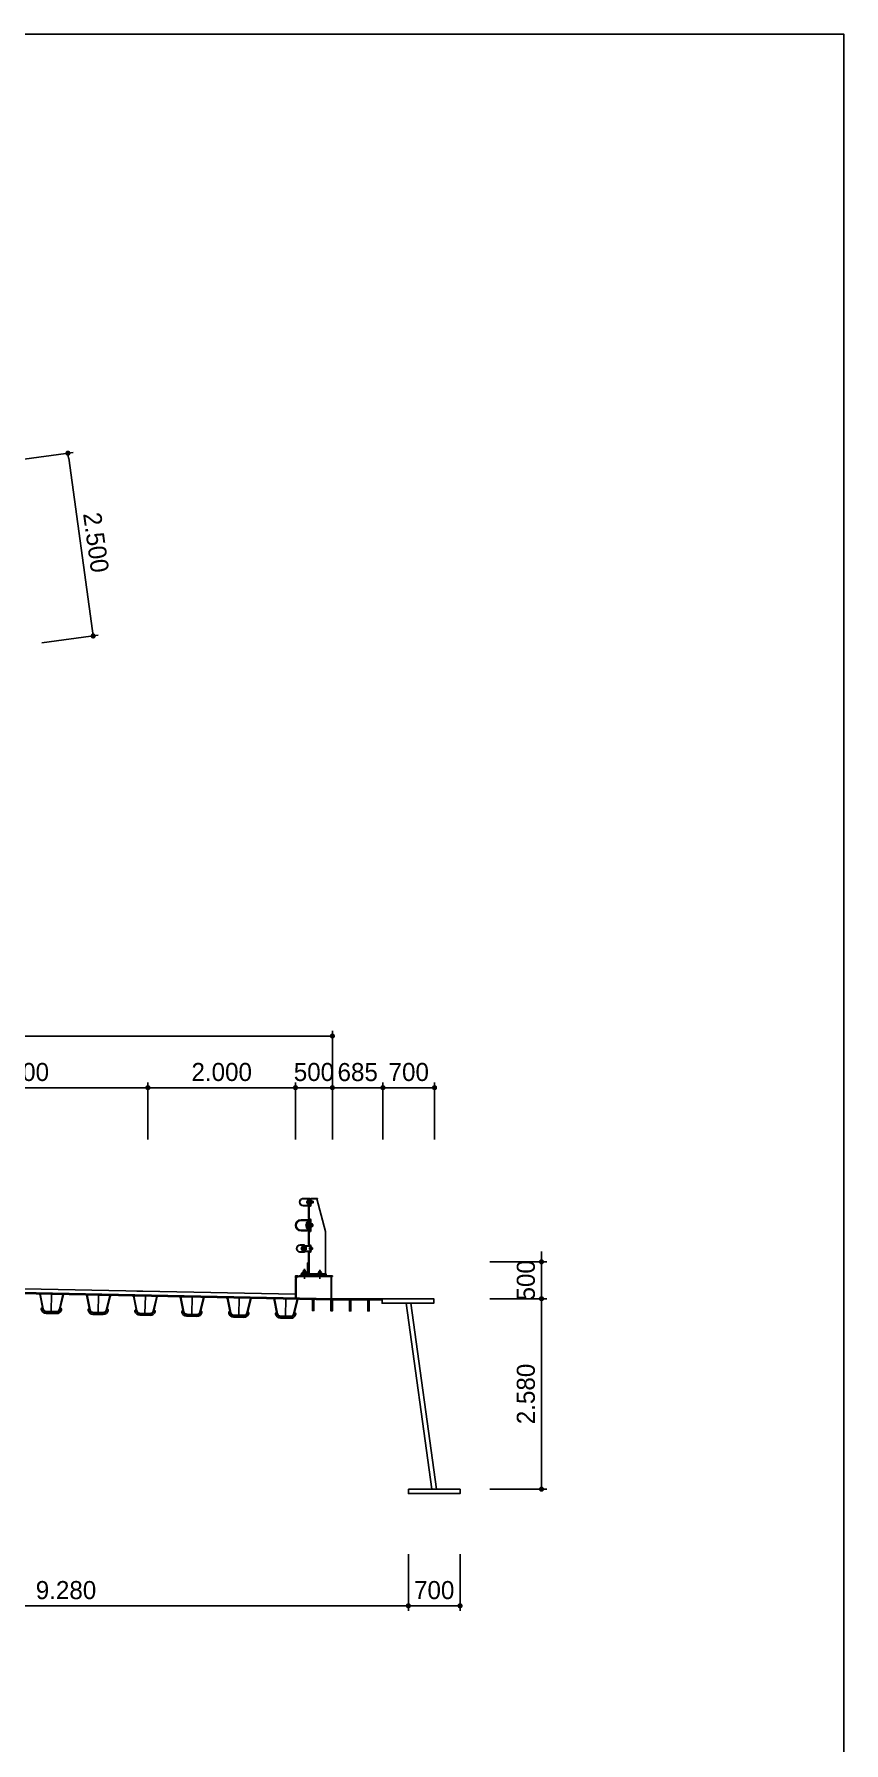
# Model space of a CAD drawing. Header units: millimetres. Extents: x 141647 to 172514, y -27596 to 18706.
# Drawn here: x 161541 to 172514, y -4445 to 18706 of the extents above; entities that cross this region are included whole.
import ezdxf

# ---------------------------------------------------------------- set-up
doc = ezdxf.new("R2010")
doc.units = ezdxf.units.MM
doc.header["$LTSCALE"] = 700
doc.linetypes.add('CENTER', pattern=[2, 1.25, -0.25, 0.25, -0.25])
doc.linetypes.add('HIDDEN', pattern=[0.375, 0.25, -0.125])
for name, color, linetype in [('3', 3, 'Continuous'), ('6', 6, 'Continuous'), ('CS-DIML', 1, 'Continuous'), ('CS-STEL-MAJR', 3, 'Continuous'), ('치수선', 1, 'Continuous')]:
    doc.layers.add(name, color=color, linetype=linetype)
doc.layers.add('dummy', color=11, linetype='Continuous', plot=False)
doc.styles.add('휴먼고딕', font='HMKMG.TTF')
doc.dimstyles.new('Dim_0070', dxfattribs={"dimtxt": 245, "dimasz": 70, "dimexe": 70, "dimexo": 350, "dimgap": 87.5, "dimtad": 1, "dimdec": 0, "dimzin": 0, "dimdsep": 46, "dimtxsty": '휴먼고딕', "dimblk": 'DOT', "dimcen": -350, "dimclrd": 1, "dimclre": 1, "dimclrt": 7, "dimadec": 8, "dimazin": 0, "dimtfac": 1, "dimtdec": 4, "dimtix": 1, "dimtmove": 2, "dimatfit": 3, "dimfxl": 1, "dimtolj": 1, "dimtzin": 0, "dimarcsym": 0})

# ---------------------------------------------------------------- blocks, each defined once
blk = doc.blocks.new('연석')
blk.add_lwpolyline([(0, 300), (0, 267), (0, 300), (-33, 300)], close=True)
at = {"layer": 'CS-STEL-MAJR'}
for p, q in [((-290, 1342), (-405, 900)), ((-216, 1350), (-300, 1350)), ((-300, 1350), (-300, 1342)), ((-216, 1342), (-300, 1342)), ((-211, 1306), (-223, 1306)), ((-211, 1294), (-223, 1294)), ((-208, 1258), (-208, 1334)), ((-200, 1319), (-200, 1342)), ((-200, 1258), (-200, 1334)), ((-200, 1258), (-200, 1281)), ((-196, 1342), (-196, 1319)), ((-196, 1281), (-196, 1258)), ((-192, 1350), (-105, 1350)), ((-105, 1346), (-192, 1346)), ((-192, 1315), (-180, 1315)), ((-180, 1311), (-192, 1311)), ((-192, 1289), (-180, 1289)), ((-180, 1285), (-192, 1285)), ((-192, 1254), (-105, 1254)), ((-105, 1250), (-192, 1250)), ((-192, 1250), (-191, 1250)), ((-192, 1242), (-191, 1242)), ((-183, 1083), (-183, 1234)), ((-180, 1315), (-180, 1311)), ((-180, 1289), (-180, 1285)), ((-175, 1083), (-175, 1234)), ((-161, 1282), (-161, 1318)), ((-211, 993), (-226, 993)), ((-211, 977), (-226, 977)), ((-208, 911), (-208, 1059)), ((-200, 911), (-200, 1059)), ((-200, 1014), (-200, 1044)), ((-200, 926), (-200, 956)), ((-192, 1075), (-191, 1075)), ((-192, 1067), (-191, 1067)), ((-192, 1044), (-192, 1014)), ((-192, 956), (-192, 926)), ((-184, 1060), (-75, 1060)), ((-75, 1052), (-184, 1052)), ((-184, 1006), (-167, 1006)), ((-167, 998), (-184, 998)), ((-184, 972), (-167, 972)), ((-167, 964), (-184, 964)), ((-167, 1006), (-167, 998)), ((-167, 972), (-167, 964)), ((-150, 963), (-150, 1007)), ((-405, 326), (-405, 900)), ((-208, 633), (-208, 706)), ((-200, 633), (-200, 706)), ((-192, 903), (-191, 903)), ((-192, 895), (-191, 895)), ((-192, 722), (-191, 722)), ((-192, 714), (-191, 714)), ((-192, 714), (-191, 714)), ((-184, 918), (-75, 918)), ((-75, 910), (-184, 910)), ((-183, 730), (-183, 887)), ((-175, 730), (-175, 887)), ((-125, 689), (-125, 712)), ((-121, 712), (-121, 689)), ((-117, 720), (-65, 720)), ((-65, 716), (-117, 716)), ((-211, 676), (-223, 676)), ((-211, 664), (-223, 664)), ((-197, 652), (-197, 688)), ((-192, 625), (-191, 625)), ((-192, 617), (-191, 617)), ((-183, 326), (-183, 609)), ((-131, 676), (-143, 676)), ((-131, 664), (-143, 664)), ((-125, 628), (-125, 651)), ((-121, 651), (-121, 628)), ((-117, 685), (-105, 685)), ((-105, 681), (-117, 681)), ((-117, 659), (-105, 659)), ((-105, 655), (-117, 655)), ((-117, 624), (-65, 624)), ((-65, 620), (-117, 620)), ((-105, 685), (-105, 681)), ((-105, 659), (-105, 655)), ((-86, 652), (-86, 688)), ((-500, 300), (-48, 300)), ((-500, 292), (-48, 292)), ((-356, 329), (-304, 329)), ((-356, 326), (-356, 329)), ((-351, 329), (-351, 342)), ((-348, 346), (-312, 346)), ((-343, 346), (-343, 361)), ((-343, 300), (-343, 326)), ((-341, 343), (-341, 331)), ((-339, 365), (-321, 365)), ((-319, 343), (-319, 331)), ((-317, 346), (-317, 361)), ((-317, 300), (-317, 326)), ((-309, 329), (-309, 342)), ((-304, 326), (-304, 329)), ((-94, 341), (-146, 341)), ((-146, 338), (-146, 341)), ((-141, 341), (-141, 354)), ((-102, 358), (-138, 358)), ((-133, 358), (-133, 373)), ((-131, 355), (-131, 343)), ((-111, 377), (-129, 377)), ((-109, 355), (-109, 343)), ((-107, 358), (-107, 373)), ((-99, 341), (-99, 354)), ((-94, 338), (-94, 341)), ((-8, 252), (-8, 0)), ((0, 252), (0, 0))]:
    blk.add_line(p, q, dxfattribs=at)
at = {"layer": 'CS-STEL-MAJR', "linetype": 'HIDDEN', "ltscale": 12.5}
for p, q in [((-198, 1342), (-198, 1319)), ((-198, 1281), (-198, 1258)), ((-105, 1348), (-192, 1348)), ((-192, 1313), (-180, 1313)), ((-180, 1287), (-192, 1287)), ((-192, 1252), (-105, 1252)), ((-196, 1044), (-196, 1014)), ((-196, 956), (-196, 926)), ((-75, 1056), (-184, 1056)), ((-184, 1002), (-167, 1002)), ((-167, 968), (-184, 968)), ((-184, 914), (-75, 914)), ((-123, 712), (-123, 689)), ((-65, 718), (-117, 718)), ((-123, 651), (-123, 628)), ((-117, 683), (-105, 683)), ((-105, 657), (-117, 657)), ((-117, 622), (-65, 622))]:
    blk.add_line(p, q, dxfattribs=at)
at = {"layer": 'CS-STEL-MAJR', "linetype": 'CENTER', "ltscale": 20}
blk.add_line((-330, 261), (-330, 382), dxfattribs=at)
at = {"layer": 'CS-STEL-MAJR'}
for points in [[(-223, 1291), (-241, 1291), (-241, 1309), (-223, 1309)], [(-208, 1309), (-161, 1309), (-161, 1291), (-208, 1291)], [(-226, 974), (-235, 974), (-235, 996), (-226, 996)], [(-208, 996), (-150, 996), (-150, 974), (-208, 974)], [(-223, 661), (-230, 661), (-230, 679), (-223, 679)], [(-208, 679), (-197, 679), (-197, 661), (-208, 661)], [(-208, 679), (-208, 679)], [(-208, 661), (-208, 661)], [(-175, 609), (-175, 476), (-163, 476), (-163, 338), (-85, 338), (-85, 326), (-175, 326), (-175, 476)], [(-143, 661), (-146, 661), (-146, 679), (-143, 679)], [(-128, 679), (-128, 679)], [(-128, 679), (-86, 679), (-86, 661), (-128, 661)], [(-128, 661), (-128, 661)], [(-500, 300), (-500, 292)], [(-490, 292), (-490, -10)], [(-482, 292), (-482, -10)], [(-133, 338), (-133, 300)], [(-107, 300), (-107, 338)]]:
    blk.add_lwpolyline(points, dxfattribs=at)
for points in [[(-223, 1282), (-223, 1318), (-208, 1318), (-208, 1282)], [(-211, 1282), (-211, 1318), (-208, 1318), (-208, 1282)], [(-226, 963), (-226, 1007), (-211, 1007), (-211, 963)], [(-211, 963), (-211, 1007), (-208, 1007), (-208, 963)], [(-223, 652), (-223, 688), (-208, 688), (-208, 652)], [(-211, 652), (-211, 688), (-208, 688), (-208, 652)], [(-143, 652), (-143, 688), (-128, 688), (-128, 652)], [(-131, 652), (-131, 688), (-128, 688), (-128, 652)], [(-415, 312), (-75, 312), (-75, 326), (-415, 326)], [(-415, 300), (-75, 300), (-75, 312), (-415, 312)]]:
    blk.add_lwpolyline(points, close=True, dxfattribs=at)
for points in [[(-179, 1282, 0.414214), (-173, 1288), (-173, 1312, 0.414214), (-179, 1318), (-196, 1318), (-196, 1330), (-173, 1330, -0.414214), (-161, 1318), (-161, 1282, -0.414214), (-173, 1270), (-196, 1270), (-196, 1282)], [(-168, 952), (-192, 952), (-192, 940), (-162, 940, 0.414214), (-150, 952), (-150, 1018, 0.414214), (-162, 1030), (-192, 1030), (-192, 1018), (-168, 1018, -0.414214), (-162, 1012), (-162, 958, -0.414214)], [(-194, 633), (-131, 633, 0.414214), (-125, 639), (-125, 701, 0.414214), (-131, 708), (-194, 708, 0.414214), (-200, 701), (-200, 639, 0.414214)], [(-194, 632), (-131, 632, 0.414214), (-125, 639), (-125, 701, 0.414214), (-131, 707), (-194, 707, 0.414214), (-200, 701), (-200, 639, 0.414214)], [(-194, 636), (-131, 636, 0.414214), (-128, 639), (-128, 701, 0.414214), (-131, 704), (-194, 704, 0.414214), (-197, 701), (-197, 639, 0.414214)], [(-194, 636), (-131, 636, 0.414214), (-128, 639), (-128, 701, 0.414214), (-131, 704), (-194, 704, 0.414214), (-197, 701), (-197, 639, 0.414214)], [(-104, 652, 0.414214), (-98, 658), (-98, 682, 0.414214), (-104, 688), (-121, 688), (-121, 700), (-98, 700, -0.414214), (-86, 688), (-86, 652, -0.414214), (-98, 640), (-121, 640), (-121, 652)]]:
    blk.add_lwpolyline(points, format="xyb", close=True, dxfattribs=at)
at = {"layer": 'CS-STEL-MAJR', "linetype": 'CENTER', "ltscale": 1000}
blk.add_lwpolyline([(-120, 395), (-120, 261)], dxfattribs=at)
at = {"layer": 'CS-STEL-MAJR'}
for centre, radius, start, end in [((-216, 1334), 16, 0, 90), ((-216, 1334), 8, 0, 90), ((-192, 1258), 16, 180, 270), ((-192, 1342), 8, 90, 180), ((-192, 1319), 8, 180, 270), ((-192, 1281), 8, 90, 180), ((-192, 1258), 8, 180, 270), ((-192, 1258), 8, 180, 270), ((-192, 1342), 4, 90, 180), ((-192, 1319), 4, 180, 270), ((-192, 1281), 4, 90, 180), ((-192, 1258), 4, 180, 270), ((-191, 1234), 16, 0, 90), ((-191, 1234), 8, 0, 90), ((-177, 1300), 24.2, 312.075, 47.925), ((-105, 1300), 50, 270, 90), ((-105, 1300), 46, 270, 90), ((-192, 1059), 16, 90, 180), ((-192, 1059), 8, 90, 180), ((-184, 1044), 16, 90, 180), ((-184, 1014), 16, 180, 270), ((-184, 956), 16, 90, 180), ((-184, 1044), 8, 90, 180), ((-184, 1014), 8, 180, 270), ((-184, 956), 8, 90, 180), ((-191, 1083), 8, 270, 0), ((-191, 1083), 16, 270, 0), ((-169, 985), 29.2, 311.1121, 48.8879), ((-75, 985), 75, 270, 90), ((-75, 985), 67, 270, 90), ((-192, 911), 16, 180, 270), ((-192, 706), 16, 90, 180), ((-184, 926), 16, 180, 270), ((-192, 911), 8, 180, 270), ((-192, 706), 8, 90, 180), ((-184, 926), 8, 180, 270), ((-191, 887), 16, 0, 90), ((-191, 887), 8, 0, 90), ((-191, 730), 16, 270, 0), ((-191, 730), 8, 270, 0), ((-117, 712), 8, 90, 180), ((-117, 712), 4, 90, 180), ((-65, 670), 50, 0, 90), ((-65, 670), 46, 0, 90), ((-192, 633), 16, 180, 270), ((-192, 633), 8, 180, 270), ((-213, 670), 24.2, 312.075, 47.925), ((-191, 609), 16, 0, 90), ((-191, 609), 8, 0, 90), ((-117, 689), 8, 180, 270), ((-117, 651), 8, 90, 180), ((-117, 628), 8, 180, 270), ((-117, 689), 4, 180, 270), ((-117, 651), 4, 90, 180), ((-117, 628), 4, 180, 270), ((-102, 670), 24.2, 312.075, 47.925), ((-65, 670), 46, 270, 0), ((-65, 670), 50, 270, 0), ((-348, 342), 3.13, 90, 180), ((-339, 361), 3.13, 90, 180), ((-343, 343), 2.3, 0, 90), ((-343, 331), 2.3, 270, 0), ((-339, 343), 2.3, 90, 180), ((-339, 331), 2.3, 180, 270), ((-321, 361), 3.13, 0, 90), ((-321, 343), 2.3, 0, 90), ((-321, 331), 2.3, 270, 0), ((-317, 343), 2.3, 90, 180), ((-317, 331), 2.3, 180, 270), ((-312, 342), 3.13, 0, 90), ((-138, 354), 3.13, 90, 180), ((-129, 373), 3.13, 90, 180), ((-133, 355), 2.3, 0, 90), ((-133, 343), 2.3, 270, 0), ((-129, 355), 2.3, 90, 180), ((-129, 343), 2.3, 180, 270), ((-111, 373), 3.13, 0, 90), ((-111, 355), 2.3, 0, 90), ((-111, 343), 2.3, 270, 0), ((-107, 355), 2.3, 90, 180), ((-107, 343), 2.3, 180, 270), ((-102, 354), 3.13, 0, 90), ((-48, 252), 48, 0, 90), ((-48, 252), 40, 0, 90)]:
    blk.add_arc(centre, radius, start, end, dxfattribs=at)
at = {"layer": 'CS-STEL-MAJR', "linetype": 'HIDDEN', "ltscale": 12.5}
for centre, radius, start, end in [((-192, 1342), 6, 90, 180), ((-192, 1319), 6, 180, 270), ((-192, 1281), 6, 90, 180), ((-192, 1258), 6, 180, 270), ((-105, 1300), 48, 270, 90), ((-184, 1044), 12, 90, 180), ((-184, 1014), 12, 180, 270), ((-184, 956), 12, 90, 180), ((-75, 985), 71, 270, 90), ((-184, 926), 12, 180, 270), ((-117, 712), 6, 90, 180), ((-65, 670), 48, 0, 90), ((-117, 689), 6, 180, 270), ((-117, 651), 6, 90, 180), ((-117, 628), 6, 180, 270), ((-65, 670), 48, 270, 0)]:
    blk.add_arc(centre, radius, start, end, dxfattribs=at)
blk = doc.blocks.new('u-rib')
at = {"layer": 'CS-STEL-MAJR'}
for p, q in [((-154, 0), (-162, -2)), ((-117, -204), (-162, 0)), ((-109, -203), (-154, 0)), ((154, 0), (109, -203)), ((154, 0), (162, -2)), ((172, 0), (160, -10)), ((-172, 0), (-160, -10)), ((162, 0), (117, -204)), ((-70, -234), (70, -234)), ((-70, -242), (70, -242)), ((-70, -262), (70, -262))]:
    blk.add_line(p, q, dxfattribs=at)
for centre, radius, start, end in [((-117, -204), 20, 102.5338, 192.5338), ((-70, -194), 68, 192.5338, 270), ((-70, -194), 48, 192.5338, 270), ((-70, -194), 40, 192.5338, 270), ((70, -194), 40, 270, 347.4662), ((70, -194), 48, 270, 347.4662), ((70, -194), 68, 270, 347.4662), ((117, -204), 20, 347.4662, 77.4662)]:
    blk.add_arc(centre, radius, start, end, dxfattribs=at)
at = {"layer": 'dummy'}
for p, q in [((-172, 0), (172, 0)), ((0, 0), (0, -234))]:
    blk.add_line(p, q, dxfattribs=at)
blk = doc.blocks.new('_Dot')
at = {"layer": 'CS-DIML'}
blk.add_line((0, 0), (-1, 0), dxfattribs=at)
at = {"layer": 'CS-DIML', "const_width": 0.5}
blk.add_lwpolyline([(-0.25, 0, 1), (0.25, 0, 1)], format="xyb", close=True, dxfattribs=at)
blk = doc.blocks.new('*D35')
at = {"layer": 'CS-DIML', "color": 1, "lineweight": -2, "transparency": 16777216}
for p, q in [((159583, 3732), (159583, 4502)), ((159653, 4432), (163013, 4432)), ((163083, 3732), (163083, 4502))]:
    blk.add_line(p, q, dxfattribs=at)
at = {"layer": 'Defpoints', "color": 0, "transparency": 16777216}
for p in [(163083, 4432), (159583, 3382), (163083, 3382)]:
    blk.add_point(p, dxfattribs=at)
at = {"layer": 'CS-DIML', "color": 1, "lineweight": -2, "transparency": 16777216, "xscale": 70, "yscale": 70, "zscale": 70, "rotation": 180}
blk.add_blockref('_Dot', (159583, 4432), dxfattribs=at)
at = {"layer": 'CS-DIML', "color": 1, "lineweight": -2, "transparency": 16777216, "xscale": 70, "yscale": 70, "zscale": 70}
blk.add_blockref('_Dot', (163083, 4432), dxfattribs=at)
at = {"layer": 'CS-DIML', "color": 7, "transparency": 16777216, "insert": (161333, 4643), "char_height": 245, "attachment_point": 5, "style": '휴먼고딕'}
blk.add_mtext('\\A1;3.500', dxfattribs=at)
blk = doc.blocks.new('*D36')
at = {"layer": 'CS-DIML', "color": 1, "lineweight": -2, "transparency": 16777216}
for p, q in [((163083, 3732), (163083, 4502)), ((163153, 4432), (165013, 4432)), ((165083, 3732), (165083, 4502))]:
    blk.add_line(p, q, dxfattribs=at)
at = {"layer": 'Defpoints', "color": 0, "transparency": 16777216}
for p in [(165083, 4432), (163083, 3382), (165083, 3382)]:
    blk.add_point(p, dxfattribs=at)
at = {"layer": 'CS-DIML', "color": 1, "lineweight": -2, "transparency": 16777216, "xscale": 70, "yscale": 70, "zscale": 70, "rotation": 180}
blk.add_blockref('_Dot', (163083, 4432), dxfattribs=at)
at = {"layer": 'CS-DIML', "color": 1, "lineweight": -2, "transparency": 16777216, "xscale": 70, "yscale": 70, "zscale": 70}
blk.add_blockref('_Dot', (165083, 4432), dxfattribs=at)
at = {"layer": 'CS-DIML', "color": 7, "transparency": 16777216, "insert": (164083, 4643), "char_height": 245, "attachment_point": 5, "style": '휴먼고딕'}
blk.add_mtext('\\A1;2.000', dxfattribs=at)
blk = doc.blocks.new('*D37')
at = {"layer": 'CS-DIML', "color": 1, "lineweight": -2, "transparency": 16777216}
for p, q in [((165013, 4432), (164943, 4432)), ((165083, 3732), (165083, 4502)), ((165083, 4432), (165583, 4432)), ((165583, 3732), (165583, 4502)), ((165653, 4432), (165723, 4432))]:
    blk.add_line(p, q, dxfattribs=at)
at = {"layer": 'Defpoints', "color": 0, "transparency": 16777216}
for p in [(165583, 4432), (165083, 3382), (165583, 3382)]:
    blk.add_point(p, dxfattribs=at)
at = {"layer": 'CS-DIML', "color": 1, "lineweight": -2, "transparency": 16777216, "xscale": 70, "yscale": 70, "zscale": 70}
blk.add_blockref('_Dot', (165083, 4432), dxfattribs=at)
at = {"layer": 'CS-DIML', "color": 1, "lineweight": -2, "transparency": 16777216, "xscale": 70, "yscale": 70, "zscale": 70, "rotation": 180}
blk.add_blockref('_Dot', (165583, 4432), dxfattribs=at)
at = {"layer": 'CS-DIML', "color": 7, "transparency": 16777216, "insert": (165333, 4643), "char_height": 245, "attachment_point": 5, "style": '휴먼고딕'}
blk.add_mtext('\\A1;500', dxfattribs=at)
blk = doc.blocks.new('*D38')
at = {"layer": 'CS-DIML', "color": 1, "lineweight": -2, "transparency": 16777216}
for p, q in [((149083, 3732), (149083, 5202)), ((149153, 5132), (165513, 5132)), ((165583, 3732), (165583, 5202))]:
    blk.add_line(p, q, dxfattribs=at)
at = {"layer": 'Defpoints', "color": 0, "transparency": 16777216}
for p in [(165583, 5132), (149083, 3382), (165583, 3382)]:
    blk.add_point(p, dxfattribs=at)
at = {"layer": 'CS-DIML', "color": 1, "lineweight": -2, "transparency": 16777216, "xscale": 70, "yscale": 70, "zscale": 70, "rotation": 180}
blk.add_blockref('_Dot', (149083, 5132), dxfattribs=at)
at = {"layer": 'CS-DIML', "color": 1, "lineweight": -2, "transparency": 16777216, "xscale": 70, "yscale": 70, "zscale": 70}
blk.add_blockref('_Dot', (165583, 5132), dxfattribs=at)
at = {"layer": 'CS-DIML', "color": 7, "transparency": 16777216, "insert": (157333, 5343), "char_height": 245, "attachment_point": 5, "style": '휴먼고딕'}
blk.add_mtext('\\A1;16.500', dxfattribs=at)
blk = doc.blocks.new('*D46')
at = {"layer": 'CS-DIML', "color": 1, "lineweight": -2, "transparency": 16777216}
for p, q in [((167717, 1572), (168487, 1572)), ((168417, 1502), (168417, -938)), ((167717, -1008), (168487, -1008))]:
    blk.add_line(p, q, dxfattribs=at)
at = {"layer": 'Defpoints', "color": 0, "transparency": 16777216}
for p in [(167367, 1572), (167367, -1008), (168417, -1008)]:
    blk.add_point(p, dxfattribs=at)
at = {"layer": 'CS-DIML', "color": 1, "lineweight": -2, "transparency": 16777216, "xscale": 70, "yscale": 70, "zscale": 70}
for p, rotation in [((168417, 1572), 90), ((168417, -1008), 270)]:
    blk.add_blockref('_Dot', p, dxfattribs=dict(at, rotation=rotation))
at = {"layer": 'CS-DIML', "color": 7, "transparency": 16777216, "insert": (168206, 282), "char_height": 245, "attachment_point": 5, "rotation": 90, "style": '휴먼고딕'}
blk.add_mtext('\\A1;2.580', dxfattribs=at)
blk = doc.blocks.new('*D47')
at = {"layer": 'CS-DIML', "color": 1, "lineweight": -2, "transparency": 16777216}
for p, q in [((168417, 2142), (168417, 2212)), ((167717, 2072), (168487, 2072)), ((168417, 1572), (168417, 2072)), ((167717, 1572), (168487, 1572)), ((168417, 1502), (168417, 1432))]:
    blk.add_line(p, q, dxfattribs=at)
at = {"layer": 'Defpoints', "color": 0, "transparency": 16777216}
for p in [(167367, 2072), (168417, 2072), (167367, 1572)]:
    blk.add_point(p, dxfattribs=at)
at = {"layer": 'CS-DIML', "color": 1, "lineweight": -2, "transparency": 16777216, "xscale": 70, "yscale": 70, "zscale": 70}
for p, rotation in [((168417, 2072), 270), ((168417, 1572), 90)]:
    blk.add_blockref('_Dot', p, dxfattribs=dict(at, rotation=rotation))
at = {"layer": 'CS-DIML', "color": 7, "transparency": 16777216, "insert": (168206, 1822), "char_height": 245, "attachment_point": 5, "rotation": 90, "style": '휴먼고딕'}
blk.add_mtext('\\A1;500', dxfattribs=at)
blk = doc.blocks.new('*D25')
at = {"layer": 'CS-DIML', "color": 1, "lineweight": -2, "transparency": 16777216}
for p, q in [((166613, -1888), (166613, -2658)), ((167313, -1888), (167313, -2658)), ((167243, -2588), (166683, -2588))]:
    blk.add_line(p, q, dxfattribs=at)
at = {"layer": 'Defpoints', "color": 0, "transparency": 16777216}
for p in [(166613, -1538), (167313, -1538), (166613, -2588)]:
    blk.add_point(p, dxfattribs=at)
at = {"layer": 'CS-DIML', "color": 1, "lineweight": -2, "transparency": 16777216, "xscale": 70, "yscale": 70, "zscale": 70, "rotation": 180}
blk.add_blockref('_Dot', (166613, -2588), dxfattribs=at)
at = {"layer": 'CS-DIML', "color": 1, "lineweight": -2, "transparency": 16777216, "xscale": 70, "yscale": 70, "zscale": 70}
blk.add_blockref('_Dot', (167313, -2588), dxfattribs=at)
at = {"layer": 'CS-DIML', "color": 7, "transparency": 16777216, "insert": (166963, -2377), "char_height": 245, "attachment_point": 5, "style": '휴먼고딕'}
blk.add_mtext('\\A1;700', dxfattribs=at)
blk = doc.blocks.new('*D26')
at = {"layer": 'CS-DIML', "color": 1, "lineweight": -2, "transparency": 16777216}
for p, q in [((157333, -1888), (157333, -2658)), ((166613, -1888), (166613, -2658)), ((166543, -2588), (157403, -2588))]:
    blk.add_line(p, q, dxfattribs=at)
at = {"layer": 'Defpoints', "color": 0, "transparency": 16777216}
for p in [(157333, -1538), (166613, -1538), (157333, -2588)]:
    blk.add_point(p, dxfattribs=at)
at = {"layer": 'CS-DIML', "color": 1, "lineweight": -2, "transparency": 16777216, "xscale": 70, "yscale": 70, "zscale": 70, "rotation": 180}
blk.add_blockref('_Dot', (157333, -2588), dxfattribs=at)
at = {"layer": 'CS-DIML', "color": 1, "lineweight": -2, "transparency": 16777216, "xscale": 70, "yscale": 70, "zscale": 70}
blk.add_blockref('_Dot', (166613, -2588), dxfattribs=at)
at = {"layer": 'CS-DIML', "color": 7, "transparency": 16777216, "insert": (161973, -2377), "char_height": 245, "attachment_point": 5, "style": '휴먼고딕'}
blk.add_mtext('\\A1;9.280', dxfattribs=at)
blk = doc.blocks.new('*D27')
at = {"layer": 'CS-DIML', "color": 1, "lineweight": -2, "transparency": 16777216}
for p, q in [((165583, 3732), (165583, 4502)), ((165653, 4432), (166198, 4432)), ((166268, 3732), (166268, 4502))]:
    blk.add_line(p, q, dxfattribs=at)
at = {"layer": 'Defpoints', "color": 0, "transparency": 16777216}
for p in [(166268, 4432), (165583, 3382), (166268, 3382)]:
    blk.add_point(p, dxfattribs=at)
at = {"layer": 'CS-DIML', "color": 1, "lineweight": -2, "transparency": 16777216, "xscale": 70, "yscale": 70, "zscale": 70, "rotation": 180}
blk.add_blockref('_Dot', (165583, 4432), dxfattribs=at)
at = {"layer": 'CS-DIML', "color": 1, "lineweight": -2, "transparency": 16777216, "xscale": 70, "yscale": 70, "zscale": 70}
blk.add_blockref('_Dot', (166268, 4432), dxfattribs=at)
at = {"layer": 'CS-DIML', "color": 7, "transparency": 16777216, "insert": (165926, 4642), "char_height": 245, "attachment_point": 5, "style": '휴먼고딕'}
blk.add_mtext('\\A1;685', dxfattribs=at)
blk = doc.blocks.new('*D28')
at = {"layer": 'CS-DIML', "color": 1, "lineweight": -2, "transparency": 16777216}
for p, q in [((166268, 3732), (166268, 4502)), ((166898, 4432), (166338, 4432)), ((166968, 3732), (166968, 4502))]:
    blk.add_line(p, q, dxfattribs=at)
at = {"layer": 'Defpoints', "color": 0, "transparency": 16777216}
for p in [(166268, 4432), (166268, 3382), (166968, 3382)]:
    blk.add_point(p, dxfattribs=at)
at = {"layer": 'CS-DIML', "color": 1, "lineweight": -2, "transparency": 16777216, "xscale": 70, "yscale": 70, "zscale": 70, "rotation": 180}
blk.add_blockref('_Dot', (166268, 4432), dxfattribs=at)
at = {"layer": 'CS-DIML', "color": 1, "lineweight": -2, "transparency": 16777216, "xscale": 70, "yscale": 70, "zscale": 70}
blk.add_blockref('_Dot', (166968, 4432), dxfattribs=at)
at = {"layer": 'CS-DIML', "color": 7, "transparency": 16777216, "insert": (166618, 4643), "char_height": 245, "attachment_point": 5, "style": '휴먼고딕'}
blk.add_mtext('\\A1;700', dxfattribs=at)
blk = doc.blocks.new('*D66')
at = {"layer": 'CS-DIML', "color": 1, "lineweight": -2}
for p, q in [((161306, 12933), (162069, 13038)), ((162331, 10621), (162009, 12959)), ((161647, 10457), (162410, 10562))]:
    blk.add_line(p, q, dxfattribs=at)
at = {"layer": 'Defpoints', "color": 0}
for p in [(161999, 13029), (160959, 12885), (161300, 10409)]:
    blk.add_point(p, dxfattribs=at)
at = {"layer": 'CS-DIML', "color": 1, "lineweight": -2, "xscale": 70, "yscale": 70, "zscale": 70}
for p, rotation in [((161999, 13029), 97.84469609683562), ((162341, 10552), 277.8446960968356)]:
    blk.add_blockref('_Dot', p, dxfattribs=dict(at, rotation=rotation))
at = {"layer": 'CS-DIML', "color": 7, "insert": (162379, 11819), "char_height": 245, "attachment_point": 5, "rotation": 277.8447, "style": '휴먼고딕'}
blk.add_mtext('\\A1;2.500', dxfattribs=at)

msp = doc.modelspace()

# ---------------------------------------------------------------- linework, layer by layer
at = {"layer": '3'}
for p, q in [((165583.0083, 1572.0228), (166257.1194, 1572.0228)), ((165583.0083, 1558.0228), (166257.1194, 1558.0228)), ((166585.1027, 1512.0228), (166932.3027, -1007.9772)), ((166645.6695, 1512.0228), (166992.8695, -1007.9772))]:
    msp.add_line(p, q, dxfattribs=at)
for points in [[(141646.5803, 18706.0009), (172514.3161, 18706.0009), (172514.3161, -27595.6028), (141646.5803, -27595.6028)], [(166257.1194, 1572.0228), (166957.1194, 1572.0228), (166957.1194, 1512.0228), (166257.1194, 1512.0228)], [(166612.5861, -1007.9772), (167312.5861, -1007.9772), (167312.5861, -1067.9772), (166612.5861, -1067.9772)]]:
    msp.add_lwpolyline(points, close=True, dxfattribs=at)
for points in [[(165583.0083, 1558.02), (159333.0083, 1683.02), (149083.0083, 1478.02)], [(165583.0083, 1572.0228), (159333.0083, 1697.0228)]]:
    msp.add_lwpolyline(points, dxfattribs=at)
at = {"layer": '6'}
msp.add_lwpolyline([(165083.0083, 1632.0228), (159333.0083, 1747.0228)], dxfattribs=at)
at = {"layer": 'CS-STEL-MAJR'}
for p, q in [((165305.0083, 1563.22), (165313.0083, 1555.22)), ((165341.0083, 1563.22), (165333.0083, 1555.22)), ((165555.0083, 1558.22), (165563.0083, 1550.22)), ((165591.0083, 1558.22), (165583.0083, 1550.22)), ((165805.0083, 1558.0228), (165813.0083, 1550.22)), ((165841.0083, 1558.0228), (165833.0083, 1550.22)), ((166055.0083, 1558.0228), (166063.0083, 1550.22)), ((166091.0083, 1558.0228), (166083.0083, 1550.22))]:
    msp.add_line(p, q, dxfattribs=at)
for points in [[(165333.0083, 1555.22), (165333.0083, 1411.22), (165313.0083, 1411.22), (165313.0083, 1555.22)], [(165583.0083, 1550.22), (165583.0083, 1406.22), (165563.0083, 1406.22), (165563.0083, 1550.22)], [(165833.0083, 1550.22), (165833.0083, 1406.22), (165813.0083, 1406.22), (165813.0083, 1550.22)], [(166083.0083, 1550.22), (166083.0083, 1406.22), (166063.0083, 1406.22), (166063.0083, 1550.22)]]:
    msp.add_lwpolyline(points, dxfattribs=at)
for points in [[(165331.0083, 1563.06), (165331.0083, 1413.22), (165315.0083, 1413.22), (165315.0083, 1563.38)], [(165581.0083, 1558.06), (165581.0083, 1408.22), (165565.0083, 1408.22), (165565.0083, 1558.38)], [(165831.0083, 1558.0228), (165831.0083, 1408.22), (165815.0083, 1408.22), (165815.0083, 1558.0228)], [(166081.0083, 1558.0228), (166081.0083, 1408.22), (166065.0083, 1408.22), (166065.0083, 1558.0228)]]:
    msp.add_lwpolyline(points, close=True, dxfattribs=at)
at = {"layer": '치수선'}
msp.add_line((163233.0083, 1669.0228), (162933.0083, 1675.0228), dxfattribs=at)

# ---------------------------------------------------------------- block references
at = {"xscale": -1, "rotation": 359.9999999982333}
msp.add_blockref('연석', (165083.0083, 1582.0228), dxfattribs=at)
at = {"layer": 'CS-STEL-MAJR', "rotation": 358.8542371645341}
for p in [(161778.0083, 1634.12), (162413.0083, 1621.42), (163048.0083, 1608.72), (163683.0083, 1596.02), (164318.0083, 1583.32), (164953.0083, 1570.62)]:
    msp.add_blockref('u-rib', p, dxfattribs=at)

# ---------------------------------------------------------------- dimensions: what is measured, and where the dimension line sits
at = {"layer": 'CS-DIML'}
for base, p1, p2, angle, picture, middle in [((161999.2794, 13028.6578), (161300.3267, 10408.7408), (160959.1057, 12885.345), 97.8446961, '*D66', (162378.6535, 11819.1187)), ((168416.7194, -1007.9772), (167366.7194, 1572.0228), (167366.7194, -1007.9772), 270, '*D46', (168206.0912, 282.0228)), ((157333.0083, -2587.9772), (166612.5861, -1537.9772), (157333.0083, -1537.9772), 180, '*D26', (161972.7972, -2377.349))]:
    dim = msp.add_linear_dim(base=base, p1=p1, p2=p2, angle=angle, dimstyle='Dim_0070', override={"dimdec": 3, "dimlfac": 0.001}, dxfattribs=at)
    dim.commit()
    dim.dimension.update_dxf_attribs({"geometry": picture, "text_midpoint": middle})
for base, p1, p2, picture, middle in [((165583.0083, 5132.0267), (149083.0083, 3382.0267), (165583.0083, 3382.0267), '*D38', (157333.0083, 5342.6549)), ((163083.0083, 4432.0267), (159583.0083, 3382.0267), (163083.0083, 3382.0267), '*D35', (161333.0083, 4642.6549)), ((165083.0083, 4432.0267), (163083.0083, 3382.0267), (165083.0083, 3382.0267), '*D36', (164083.0083, 4642.6549))]:
    dim = msp.add_linear_dim(base=base, p1=p1, p2=p2, dimstyle='Dim_0070', override={"dimdec": 3, "dimlfac": 0.001}, dxfattribs=at)
    dim.commit()
    dim.dimension.update_dxf_attribs({"geometry": picture, "text_midpoint": middle})
for base, p1, p2, picture, middle in [((165583.0083, 4432.0267), (165083.0083, 3382.0267), (165583.0083, 3382.0267), '*D37', (165333.0083, 4642.6549)), ((166268.1416, 4432.0267), (165583.0083, 3382.0267), (166268.1416, 3382.0267), '*D27', (165925.5749, 4642.0267))]:
    dim = msp.add_linear_dim(base=base, p1=p1, p2=p2, dimstyle='Dim_0070', dxfattribs=at)
    dim.commit()
    dim.dimension.update_dxf_attribs({"geometry": picture, "text_midpoint": middle})
for base, p1, p2, angle, picture, middle in [((166268.1416, 4432.0267), (166968.1416, 3382.0267), (166268.1416, 3382.0267), 180, '*D28', (166618.1416, 4642.6549)), ((168416.7194, 2072.0228), (167366.7194, 1572.0228), (167366.7194, 2072.0228), 90, '*D47', (168206.0912, 1822.0228)), ((166612.5861, -2587.9772), (167312.5861, -1537.9772), (166612.5861, -1537.9772), 180, '*D25', (166962.5861, -2377.349))]:
    dim = msp.add_linear_dim(base=base, p1=p1, p2=p2, angle=angle, dimstyle='Dim_0070', dxfattribs=at)
    dim.commit()
    dim.dimension.update_dxf_attribs({"geometry": picture, "text_midpoint": middle})

doc.saveas('drawing.dxf')
